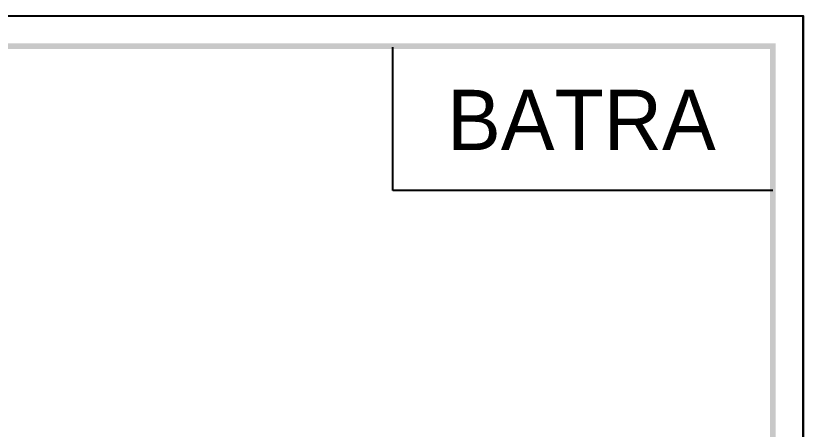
# Model space of a CAD drawing. Extents: x 16296660632 to 16296672895, y -37409619871 to -37409617326.
# Drawn here: x 16296672519.2 to 16296672895.4, y -37409617523.1 to -37409617325.7 of the extents above; entities that cross this region are included whole.
import ezdxf

# ---------------------------------------------------------------- set-up
doc = ezdxf.new("R2010")
doc.units = 0
doc.header["$LTSCALE"] = 10
doc.header["$MEASUREMENT"] = 0
doc.layers.get('0').update_dxf_attribs({"linetype": 'CONTINUOUS'})
doc.styles.add('Daelim Dimension', font='')
doc.styles.get('Daelim Dimension').set_extended_font_data('나눔고딕')

msp = doc.modelspace()

# ---------------------------------------------------------------- linework, layer by layer
at = {"color": 5, "ltscale": 0.5}
msp.add_line((16296672699.31609, -37409617409.153229), (16296672699.31609, -37409617340.75248), dxfattribs=at)
at = {"color": 5, "ltscale": 40}
msp.add_line((16296672880.92189, -37409617409.153229), (16296672699.31609, -37409617409.153229), dxfattribs=at)
at = {"color": 2}
msp.add_lwpolyline([(16296671791.095221, -37409617325.708862), (16296672895.440769, -37409617325.708862), (16296672895.440769, -37409618103.587517), (16296671791.095221, -37409618103.587517)], close=True, dxfattribs=at)
at = {"ltscale": 0.5}
msp.add_lwpolyline([(16296671791.095221, -37409617325.708862), (16296672895.440769, -37409617325.708862), (16296672895.440769, -37409618103.587517), (16296671791.095221, -37409618103.587517)], close=True, dxfattribs=at)
at = {"color": 2}
msp.add_lwpolyline([(16296672895.440769, -37409618103.587517), (16296672895.440769, -37409617325.708862)], dxfattribs=at)
at = {"color": 5, "ltscale": 40}
for points in [[(16296671805.6141, -37409617338.812859), (16296671805.6141, -37409617341.642616), (16296672880.92189, -37409617338.812859), (16296672880.92189, -37409617341.642616)], [(16296672882.336769, -37409617338.812859), (16296672879.50701, -37409617338.812859), (16296672882.336769, -37409618077.379532), (16296672879.50701, -37409618074.549767)], [(16296672882.336769, -37409617338.812859), (16296672879.50701, -37409617338.812859), (16296672882.336769, -37409618077.379532), (16296672879.50701, -37409618074.549767)]]:
    msp.add_trace(points, dxfattribs=at)

# ---------------------------------------------------------------- texts
at = {"ltscale": 0.5, "insert": (16296672725.252001, -37409617361.053627), "char_height": 28.8, "width": 52.90133789, "attachment_point": 1, "style": 'Daelim Dimension'}
msp.add_mtext('BATRA', dxfattribs=at)

doc.saveas('drawing.dxf')
